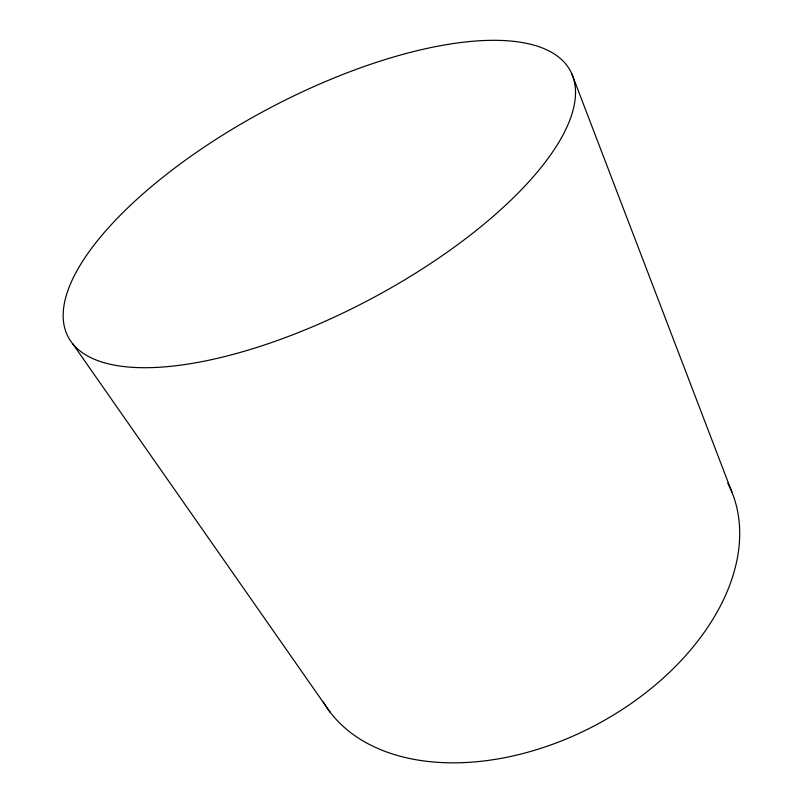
<?xml version="1.0" encoding="UTF-8"?>
<svg xmlns="http://www.w3.org/2000/svg" width="803" height="803" viewBox="0 0 803 803"><rect width="100%" height="100%" fill="white"/><g stroke="black" fill="none" stroke-linecap="round" stroke-linejoin="round"><path stroke-width="1.2" d="M72.822 343.905L330.214 712.311M571.907 74.017A284.172 108.024 -27.9 0 1 229.598 355.317A284.172 108.024 -27.9 0 1 156.455 182.432A284.172 108.024 -27.9 0 1 571.907 74.017L731.854 492.008M727.759 483.165A229.989 152.49 -27.9 0 1 598.376 723.684A229.989 152.49 -27.9 0 1 323.348 702.133"/></g></svg>
